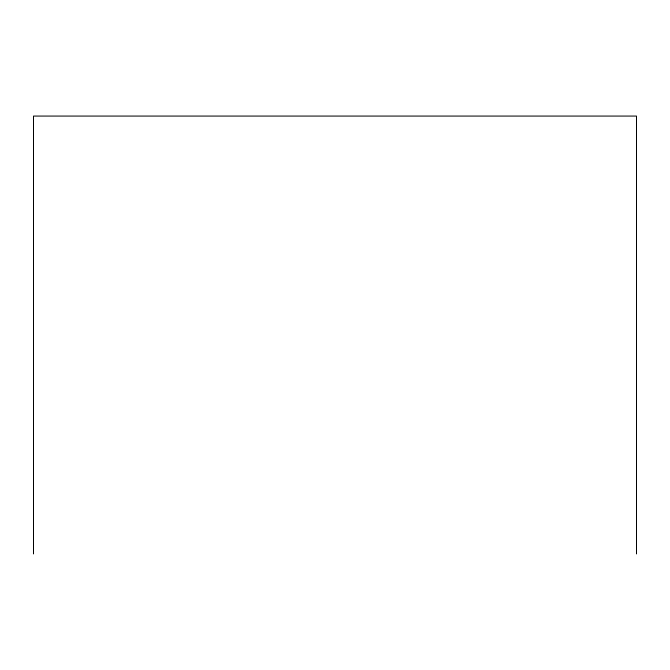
<?xml version="1.0" encoding="UTF-8"?>
<svg xmlns="http://www.w3.org/2000/svg" width="670" height="670" viewBox="0 0 670 670"><rect width="100%" height="100%" fill="white"/><g stroke="black" fill="none" stroke-linecap="round" stroke-linejoin="round"><path stroke-width="1" d="M636.5 553.931L636.5 116.069L33.5 116.069L33.5 553.931"/></g></svg>
